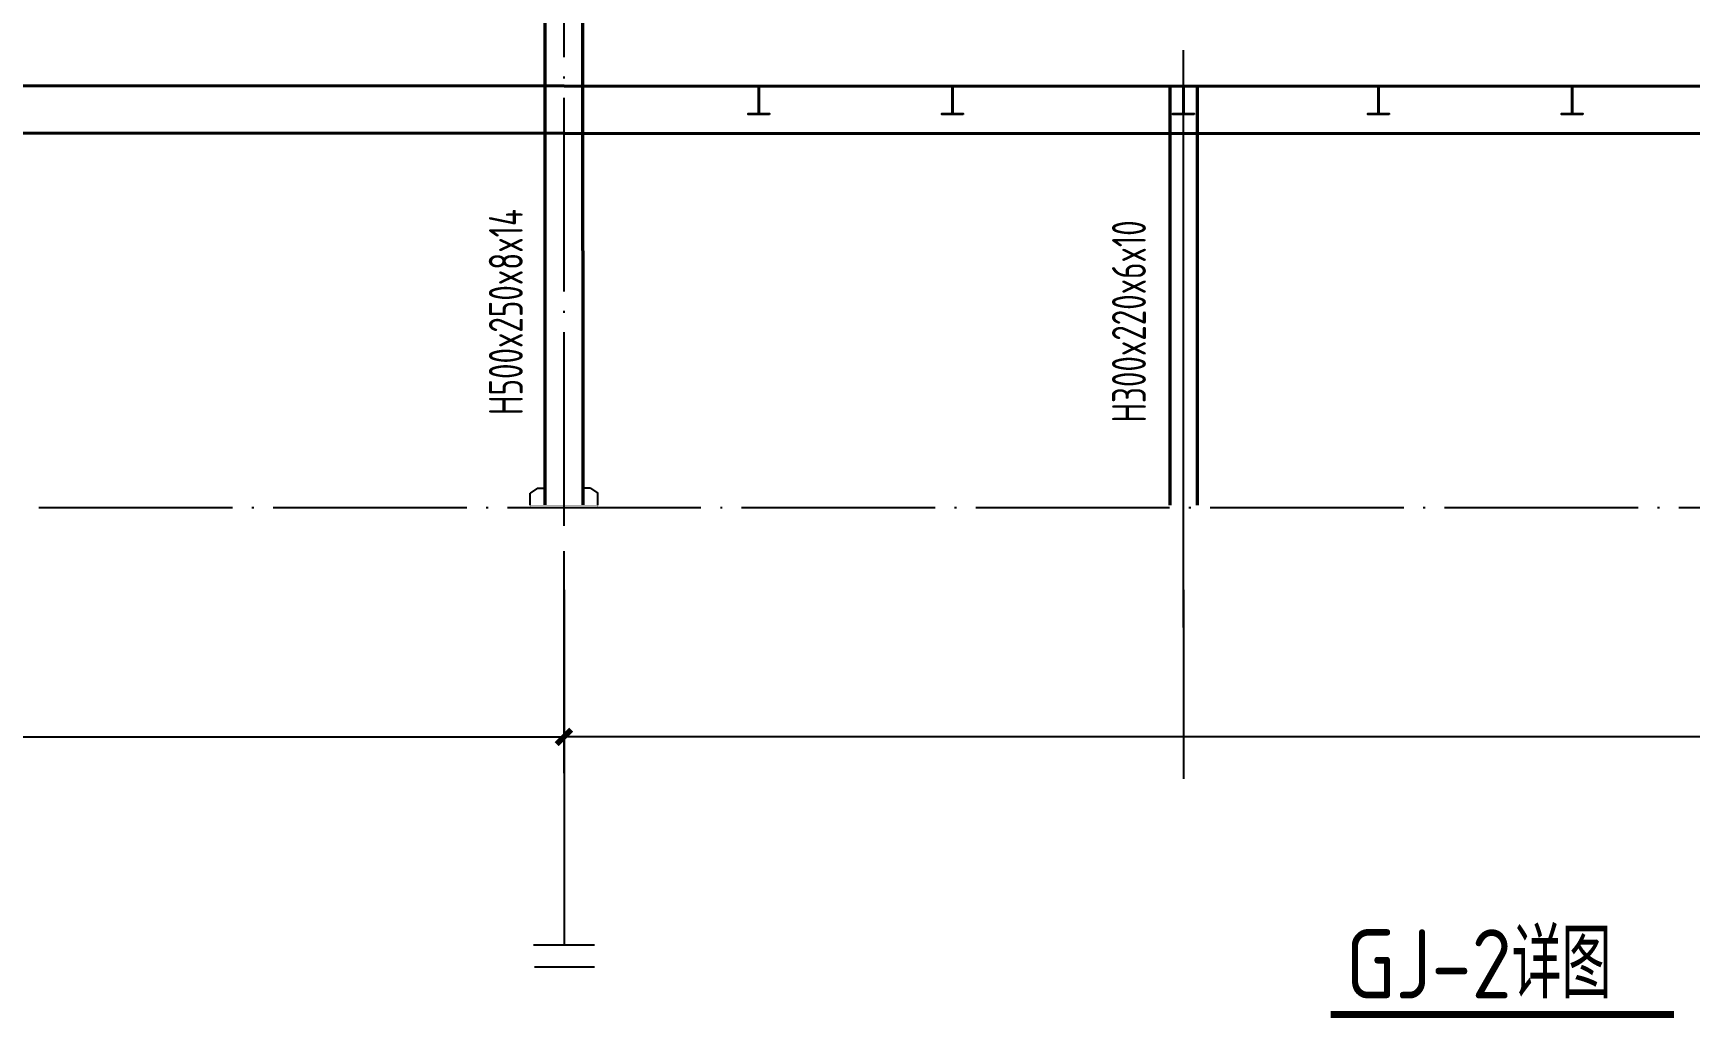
# Model space of a CAD drawing. Extents: x 180850 to 1399066, y 48356 to 327880.
# Drawn here: x 1317035 to 1334148, y 155238 to 165410 of the extents above; entities that cross this region are included whole.
import ezdxf

# ---------------------------------------------------------------- set-up
doc = ezdxf.new("R2010")
doc.units = 0
doc.header["$LTSCALE"] = 1000
doc.linetypes.add('DOTE', pattern=[2.42, 2, -0.2, 0.02, -0.2])
for name, color, linetype in [('ADIM', 3, 'Continuous'), ('AXIS', 3, 'Continuous'), ('DOTE', 1, 'Continuous'), ('GL', 150, 'Continuous'), ('GZ', 50, 'Continuous'), ('PZ', 202, 'Continuous'), ('TEXT', 7, 'Continuous')]:
    doc.layers.add(name, color=color, linetype=linetype)
doc.styles.add('_TCH_DIM_T3', font='SIMPLEX', dxfattribs={"width": 0.705882, "bigfont": 'GBCBIG'})
doc.styles.get("Standard").update_dxf_attribs({"font": 'gbenor.shx', "bigfont": 'gbcbig.shx'})
doc.styles.add('TSSD_Norm', font='tssdeng.shx', dxfattribs={"bigfont": 'hztxt.shx'})
doc.dimstyles.new('_TCH_ARCH&&150', dxfattribs={"dimtxt": 446.25, "dimasz": 150, "dimexe": 375, "dimexo": 450, "dimgap": 189.375, "dimtad": 1, "dimdec": 0, "dimzin": 0, "dimdsep": 46, "dimtxsty": '_TCH_DIM_T3', "dimblk": 'ARCHTICK', "dimcen": 0.09, "dimclrd": 3, "dimclre": 3, "dimclrt": 7, "dimazin": 2, "dimtfac": 1, "dimtdec": 0, "dimtix": 1, "dimtmove": 2, "dimatfit": 3, "dimfxl": 1, "dimtolj": 1, "dimtzin": 0, "dimarcsym": 0})

# ---------------------------------------------------------------- blocks, each defined once
blk = doc.blocks.new('_ArchTick')
at = {"color": 0, "linetype": 'ByBlock', "const_width": 0.4}
blk.add_lwpolyline([(-0.5, -0.5), (0.5, 0.5)], dxfattribs=at)
blk = doc.blocks.new('*D1415')
at = {"color": 3, "lineweight": -2, "transparency": 16777216}
for p, q in [((1297168, 160084), (1297168, 157766)), ((1322518, 160059), (1322518, 157766)), ((1297168, 158141), (1322518, 158141))]:
    blk.add_line(p, q, dxfattribs=at)
at = {"layer": 'Defpoints', "color": 0, "transparency": 16777216}
for p in [(1297168, 160534), (1322518, 160509, -1), (1322518, 158141)]:
    blk.add_point(p, dxfattribs=at)
at = {"color": 3, "lineweight": -2, "transparency": 16777216, "xscale": 150, "yscale": 150, "zscale": 150, "rotation": 180}
blk.add_blockref('_ArchTick', (1297168, 158141), dxfattribs=at)
at = {"color": 3, "lineweight": -2, "transparency": 16777216, "xscale": 150, "yscale": 150, "zscale": 150}
blk.add_blockref('_ArchTick', (1322518, 158141), dxfattribs=at)
at = {"color": 7, "transparency": 16777216, "insert": (1309843, 158553), "char_height": 446.2, "attachment_point": 5, "style": '_TCH_DIM_T3'}
blk.add_mtext('\\A1;25350', dxfattribs=at)
blk = doc.blocks.new('*D1414')
at = {"color": 3, "lineweight": -2, "transparency": 16777216}
for p, q in [((1322518, 160059), (1322518, 157766)), ((1347868, 160059), (1347868, 157766)), ((1347868, 158141), (1322518, 158141))]:
    blk.add_line(p, q, dxfattribs=at)
at = {"layer": 'Defpoints', "color": 0, "transparency": 16777216}
for p in [(1322518, 160509, -1), (1347868, 160509, -1), (1322518, 158141)]:
    blk.add_point(p, dxfattribs=at)
at = {"color": 3, "lineweight": -2, "transparency": 16777216, "xscale": 150, "yscale": 150, "zscale": 150, "rotation": 180}
blk.add_blockref('_ArchTick', (1322518, 158141), dxfattribs=at)
at = {"color": 3, "lineweight": -2, "transparency": 16777216, "xscale": 150, "yscale": 150, "zscale": 150}
blk.add_blockref('_ArchTick', (1347868, 158141), dxfattribs=at)
at = {"color": 7, "transparency": 16777216, "insert": (1335193, 158553), "char_height": 446.2, "attachment_point": 5, "style": '_TCH_DIM_T3'}
blk.add_mtext('\\A1;25350', dxfattribs=at)

msp = doc.modelspace()

# ---------------------------------------------------------------- linework, layer by layer
for p, q in [((1322202.45, 155992.5), (1322834.45, 155992.5)), ((1322214.45, 155765.5), (1322834.45, 155765.5))]:
    msp.add_line(p, q)
at = {"layer": 'ADIM', "const_width": 70, "elevation": 7.88}
msp.add_lwpolyline([(1330437.01, 155273), (1333982.5, 155273)], dxfattribs=at)
at = {"layer": 'AXIS'}
for p, q in [((1322518.45, 159658.7, -0.86), (1322518.45, 155992.5)), ((1328918.45, 159658.7, -0.86), (1328918.45, 157707.26, -0.86))]:
    msp.add_line(p, q, dxfattribs=at)
at = {"layer": 'DOTE', "linetype": 'DOTE'}
for p, q in [((1322518.45, 160321.2, -0.86), (1322518.45, 170483.76, -0.86)), ((1295313.41, 160508.7, -0.86), (1349331.5, 160508.7, -0.86))]:
    msp.add_line(p, q, dxfattribs=at)
at = {"layer": 'DOTE'}
msp.add_line((1328918.45, 159268.7, -1), (1328918.46, 165232.86, -0.14), dxfattribs=at)
at = {"layer": 'GL'}
for p, q in [((1322518.49, 164868.72, -1.05), (1297172.45, 164868.7, 0.89)), ((1322518.5, 164858.72, -1.05), (1297172.45, 164858.7, 0.89)), ((1322518.41, 164858.72, -1.05), (1347864.45, 164858.7, 0.89)), ((1322518.42, 164868.72, -1.05), (1347864.45, 164868.7, 0.89)), ((1322518.5, 164378.72, -1.05), (1297172.46, 164378.7, 0.89)), ((1322518.49, 164368.72, -1.05), (1297172.46, 164368.7, 0.89)), ((1322518.41, 164378.72, -1.05), (1347864.45, 164378.7, 0.89)), ((1322518.42, 164368.72, -1.05), (1347864.45, 164368.7, 0.89))]:
    msp.add_line(p, q, dxfattribs=at)
for points, elevation in [([(1324641.56, 164568.71), (1324421.56, 164568.71), (1324421.56, 164578.71), (1324524.71, 164578.71), (1324528.56, 164583.71), (1324528.56, 164854.06), (1324524.71, 164858.71), (1324421.56, 164858.71), (1324421.56, 164868.71), (1324641.56, 164868.71), (1324641.56, 164858.71), (1324538.56, 164858.71), (1324534.56, 164854.23), (1324534.56, 164583.71), (1324538.56, 164578.71), (1324641.56, 164578.71), (1324641.56, 164568.71)], 1.36), ([(1326641.56, 164568.71), (1326421.56, 164568.71), (1326421.56, 164578.71), (1326524.71, 164578.71), (1326528.56, 164583.71), (1326528.56, 164854.06), (1326524.71, 164858.71), (1326421.56, 164858.71), (1326421.56, 164868.71), (1326641.56, 164868.71), (1326641.56, 164858.71), (1326538.56, 164858.71), (1326534.56, 164854.23), (1326534.56, 164583.71), (1326538.56, 164578.71), (1326641.56, 164578.71), (1326641.56, 164568.71)], 1.36), ([(1329028.46, 164568.7), (1328808.46, 164568.7), (1328808.46, 164578.7), (1328911.61, 164578.7), (1328915.46, 164583.7), (1328915.46, 164854.05), (1328911.61, 164858.7), (1328808.46, 164858.7), (1328808.46, 164868.7), (1329028.46, 164868.7), (1329028.46, 164858.7), (1328925.46, 164858.7), (1328921.46, 164854.22), (1328921.46, 164583.7), (1328925.46, 164578.7), (1329028.46, 164578.7), (1329028.46, 164568.7)], 1.13), ([(1331041.56, 164568.71), (1330821.56, 164568.71), (1330821.56, 164578.71), (1330924.71, 164578.71), (1330928.56, 164583.71), (1330928.56, 164854.07), (1330924.71, 164858.71), (1330821.56, 164858.71), (1330821.56, 164868.71), (1331041.56, 164868.71), (1331041.56, 164858.71), (1330938.56, 164858.71), (1330934.56, 164854.23), (1330934.56, 164583.71), (1330938.56, 164578.71), (1331041.56, 164578.71), (1331041.56, 164568.71)], 2.07), ([(1333041.56, 164568.71), (1332821.56, 164568.71), (1332821.56, 164578.71), (1332924.71, 164578.71), (1332928.56, 164583.71), (1332928.56, 164854.07), (1332924.71, 164858.71), (1332821.56, 164858.71), (1332821.56, 164868.71), (1333041.56, 164868.71), (1333041.56, 164858.71), (1332938.56, 164858.71), (1332934.56, 164854.23), (1332934.56, 164583.71), (1332938.56, 164578.71), (1333041.56, 164578.71), (1333041.56, 164568.71)], 2.07)]:
    msp.add_lwpolyline(points, close=True, dxfattribs=dict(at, elevation=elevation))
at = {"layer": 'GZ'}
for p, q in [((1322318.45, 160533.7, -0.86), (1322316.15, 168833.05, -8.71)), ((1322332.45, 160533.7, -0.86), (1322330.15, 168833.05, -8.66)), ((1322702.15, 168833.05, -9.26), (1322704.45, 160533.7, -0.86)), ((1322716.15, 168833.05, -9.26), (1322718.45, 160533.7, -0.86)), ((1328768.46, 164868.71, -0.14), (1328768.45, 160533.7, -1)), ((1328782.46, 164868.71, -0.14), (1328782.45, 160533.7, -1)), ((1329054.45, 160533.7, 3.02), (1329054.46, 164868.71, 4.44)), ((1329068.45, 160533.7, 3.02), (1329068.46, 164868.71, 4.4))]:
    msp.add_line(p, q, dxfattribs=at)
at = {"layer": 'PZ'}
for p, q in [((1322243.41, 160708.74, -1.02), (1322168.41, 160658.74, -1.02)), ((1322243.41, 160708.74, -1.02), (1322318.41, 160708.74, -1.02)), ((1322793.41, 160708.71, -1.04), (1322718.41, 160708.71, -1.04)), ((1322793.41, 160708.71, -1.04), (1322868.41, 160658.71, -1.04)), ((1322168.41, 160533.74, -1.02), (1322168.41, 160658.74, -1.02)), ((1322868.41, 160533.71, -1.04), (1322868.41, 160658.71, -1.04))]:
    msp.add_line(p, q, dxfattribs=at)
at = {"layer": 'PZ', "const_width": 2.25, "elevation": -0.86}
for points in [[(1322525.45, 160708.7), (1322511.45, 160708.7), (1322511.45, 160533.7), (1322525.45, 160533.7)], [(1322168.41, 160508.74), (1322868.41, 160508.71), (1322868.41, 160533.71), (1322168.41, 160533.74)]]:
    msp.add_lwpolyline(points, close=True, dxfattribs=at)

# ---------------------------------------------------------------- texts
at = {"layer": 'TEXT', "style": 'TSSD_Norm', "width": 0.7}
for s, p in [('H500x250x8x14', (1322092.58, 161465, 10.51)), ('H300x220x6x10', (1328528.97, 161387, 11.98))]:
    msp.add_text(s, height=350, rotation=90, dxfattribs=at).set_placement(p)
at = {"layer": 'TEXT'}
msp.add_text('GJ-2详图', height=714.894, dxfattribs=at).set_placement((1330591.49, 155438.19, 7.88))

# ---------------------------------------------------------------- dimensions: what is measured, and where the dimension line sits
dim = msp.add_linear_dim(base=(1322518.45, 158140.83), p1=(1297168.45, 160533.7), p2=(1322518.45, 160508.72, -0.86), dimstyle='_TCH_ARCH&&150')
dim.commit()
dim.dimension.update_dxf_attribs({"geometry": '*D1415', "text_midpoint": (1309843.45, 158553.33)})
dim = msp.add_linear_dim(base=(1322518.45, 158140.83), p1=(1347868.45, 160508.7, -0.86), p2=(1322518.45, 160508.7, -0.86), angle=180, dimstyle='_TCH_ARCH&&150')
dim.commit()
dim.dimension.update_dxf_attribs({"geometry": '*D1414', "text_midpoint": (1335193.45, 158553.33)})

doc.saveas('drawing.dxf')
